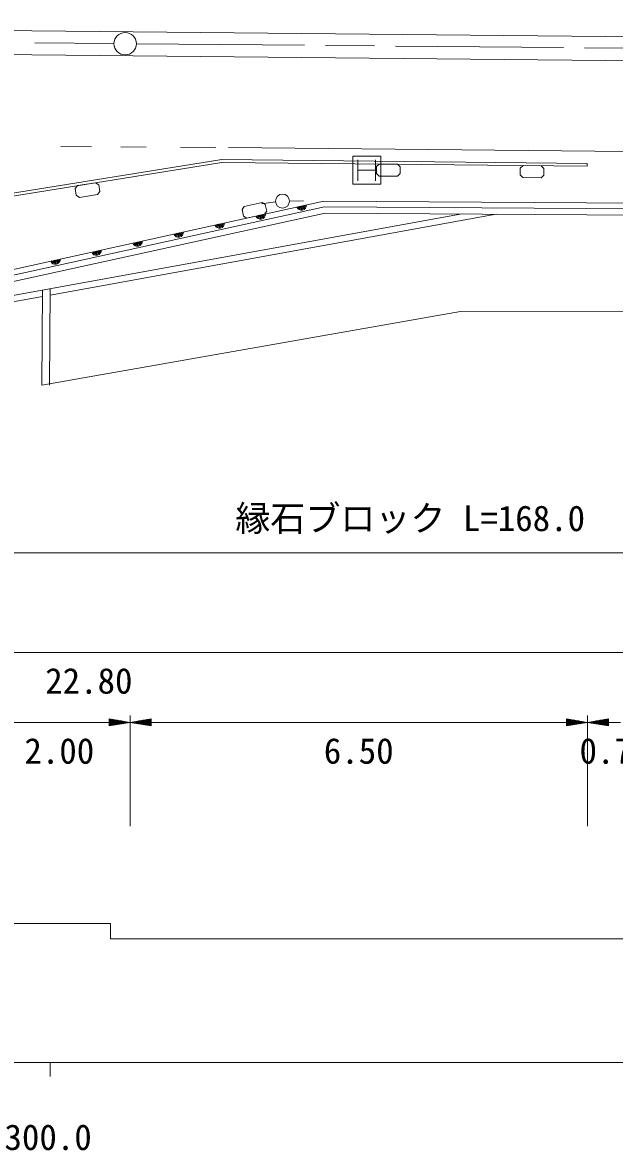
# Model space of a CAD drawing. Units: millimetres, scale not verified. Extents: x 40000 to 680000, y 20000 to 380000.
# Drawn here: x 366018 to 408290, y 198715 to 279231 of the extents above; entities that cross this region are included whole.
import ezdxf
from ezdxf.enums import TextEntityAlignment as Align

# ---------------------------------------------------------------- set-up
doc = ezdxf.new("R2010")
doc.units = ezdxf.units.MM
doc.header["$LTSCALE"] = 1000
doc.linetypes.add('CHAIN', pattern=[18.5, 12, -1.5, 3.5, -1.5])
for name, color, linetype, lineweight in [('M-BGD', 7, 'Continuous', 13), ('M-BMK', 2, 'CHAIN', 13), ('M-BMK-SRVR', 3, 'Continuous', 13), ('M-STR-HTXT', 7, 'Continuous', 13), ('M-STR-STRC', 7, 'Continuous', 13), ('M-STR-STRD', 7, 'Continuous', 13), ('M-TTL-BAND', 7, 'Continuous', 13)]:
    doc.layers.add(name, color=color, linetype=linetype, lineweight=lineweight)
doc.styles.add('ＭＳ ゴシック', font='')
doc.styles.get('ＭＳ ゴシック').set_extended_font_data('MS Gothic')

msp = doc.modelspace()

# ---------------------------------------------------------------- linework, layer by layer
at = {"layer": 'M-BGD'}
for p, q in [((368752, 270380), (370953, 270366)), ((373034, 270352), (374858, 270341)), ((377289, 270325), (379823, 270309)), ((391293, 268946), (391287, 268463)), ((391494, 269129), (391293, 268946)), ((391494, 269129), (392796, 269115)), ((392796, 269115), (392994, 268928)), ((392994, 268928), (392989, 268445)), ((401759, 269020), (401557, 268837)), ((401759, 269020), (403060, 269006)), ((403060, 269006), (403258, 268819)), ((391485, 268275), (391287, 268463)), ((391485, 268275), (392787, 268261)), ((392787, 268261), (392989, 268445)), ((401557, 268837), (401552, 268354)), ((401750, 268166), (401552, 268354)), ((401750, 268166), (403051, 268152)), ((403051, 268152), (403253, 268336)), ((403258, 268819), (403253, 268336)), ((369943, 267592), (369775, 267377)), ((369775, 267377), (369852, 266900)), ((369943, 267592), (371229, 267798)), ((371229, 267798), (371456, 267646)), ((371456, 267646), (371532, 267170)), ((370079, 266748), (369852, 266900)), ((370079, 266748), (371364, 266955)), ((371364, 266955), (371532, 267170)), ((360927, 260641), (387531, 266482)), ((360967, 260240), (387574, 266082)), ((381849, 266109), (381694, 265885)), ((381797, 265413), (381694, 265885)), ((383121, 266388), (381849, 266109)), ((384086, 266422), (383095, 266292)), ((383121, 266388), (383356, 266250)), ((383304, 265554), (383459, 265778)), ((383459, 265778), (383356, 266250)), ((385082, 266490), (386082, 266498)), ((387531, 266482), (426498, 266225)), ((387574, 266082), (426496, 265825)), ((397416, 265567), (360958, 258952)), ((361012, 259789), (387621, 265631)), ((399849, 265551), (367986, 259770)), ((382032, 265275), (381797, 265413)), ((383304, 265554), (382032, 265275)), ((387621, 265631), (426493, 265376)), ((367449, 260129), (367406, 253356)), ((367989, 260227), (367946, 253353)), ((367446, 259672), (360986, 258499))]:
    msp.add_line(p, q, dxfattribs=at)
for points in [[(380715, 270304), (483015, 269284), (572917, 268833)], [(367406, 253356), (397296, 258611), (428012, 258570)], [(309817, 207038), (311886, 213807), (325824, 213807), (325824, 214930), (327036, 214930), (327036, 213822), (364975, 213822), (364975, 214915), (372291, 214915), (372291, 213822), (410127, 213822), (410127, 214900), (411176, 214900), (411176, 213836), (428203, 213836), (428203, 209417)]]:
    msp.add_lwpolyline(points, dxfattribs=at)
msp.add_circle((384582, 266486), 500, dxfattribs=at)
for centre, radius, start, end in [((385938, 266188), 354, 201.18017, 3.58535), ((385938, 266188), 283, 203.40421, 1.36131), ((385938, 266188), 212, 207.15054, 357.61499), ((385938, 266188), 142, 214.86227, 349.90326), ((385938, 266188), 100, 225.17993, 339.58559), ((385938, 266188), 100, 225.17993, 339.58559), ((380078, 264901), 354, 201.18017, 3.58535), ((380078, 264901), 283, 203.40421, 1.36131), ((383008, 265544), 354, 201.18017, 3.58535), ((383008, 265544), 283, 203.40421, 1.36131), ((383008, 265544), 212, 207.15054, 357.61499), ((383008, 265544), 142, 214.86227, 349.90326), ((383008, 265544), 100, 225.17993, 339.58559), ((383008, 265544), 100, 225.17993, 339.58559), ((377148, 264258), 354, 201.18017, 3.58535), ((377148, 264258), 283, 203.40421, 1.36131), ((377148, 264258), 212, 207.15054, 357.61499), ((377148, 264258), 142, 214.86227, 349.90326), ((377148, 264258), 100, 225.17993, 339.58559), ((377148, 264258), 100, 225.17993, 339.58559), ((380078, 264901), 212, 207.15054, 357.61499), ((380078, 264901), 142, 214.86227, 349.90326), ((380078, 264901), 100, 225.17993, 339.58559), ((380078, 264901), 100, 225.17993, 339.58559), ((374217, 263614), 354, 201.18017, 3.58535), ((374217, 263614), 283, 203.40421, 1.36131), ((374217, 263614), 212, 207.15054, 357.61499), ((374217, 263614), 142, 214.86227, 349.90326), ((374217, 263614), 100, 225.17993, 339.58559), ((374217, 263614), 100, 225.17993, 339.58559), ((371287, 262971), 354, 201.18017, 3.58535), ((371287, 262971), 283, 203.40421, 1.36131), ((371287, 262971), 212, 207.15054, 357.61499), ((371287, 262971), 142, 214.86227, 349.90326), ((371287, 262971), 100, 225.17993, 339.58559), ((371287, 262971), 100, 225.17993, 339.58559), ((368357, 262328), 354, 201.18017, 3.58535), ((368357, 262328), 283, 203.40421, 1.36131), ((368357, 262328), 212, 207.15054, 357.61499), ((368357, 262328), 142, 214.86227, 349.90326), ((368357, 262328), 100, 225.17993, 339.58559), ((368357, 262328), 100, 225.17993, 339.58559)]:
    msp.add_arc(centre, radius, start, end, dxfattribs=at)
at = {"layer": 'M-BMK'}
for p, q in [((274397, 278627), (372545, 277731)), ((374145, 277716), (472371, 276858))]:
    msp.add_line(p, q, dxfattribs=at)
at = {"layer": 'M-BMK-SRVR'}
msp.add_circle((373345, 277723), 800, dxfattribs=at)
at = {"layer": 'M-STR-HTXT'}
for p, q in [((308391, 241376), (476286, 241376)), ((363589, 234272), (373700, 234272)), ((373700, 234272), (406357, 234272)), ((406357, 234272), (410223, 234272)), ((373700, 229272), (372200, 229522)), ((372200, 229522), (372200, 229022)), ((372500, 229472), (372200, 229472)), ((373700, 221854), (373700, 229772)), ((373700, 229272), (375200, 229522)), ((374900, 229472), (375200, 229472)), ((375200, 229022), (375200, 229522)), ((406357, 229272), (404857, 229522)), ((404857, 229522), (404857, 229022)), ((405157, 229472), (404857, 229472)), ((406357, 221854), (406357, 229772)), ((406357, 229272), (407857, 229522)), ((407557, 229472), (407857, 229472)), ((407857, 229022), (407857, 229522)), ((365089, 229272), (372200, 229272)), ((372200, 229422), (372800, 229422)), ((373100, 229372), (372200, 229372)), ((372200, 229322), (373400, 229322)), ((373700, 229272), (372200, 229022)), ((373700, 229272), (372200, 229272)), ((372200, 229222), (373400, 229222)), ((373100, 229172), (372200, 229172)), ((372200, 229122), (372800, 229122)), ((372500, 229072), (372200, 229072)), ((373700, 229272), (375200, 229022)), ((373700, 229272), (375200, 229272)), ((375200, 229322), (374000, 229322)), ((375200, 229222), (374000, 229222)), ((374300, 229372), (375200, 229372)), ((374300, 229172), (375200, 229172)), ((375200, 229422), (374600, 229422)), ((375200, 229122), (374600, 229122)), ((374900, 229072), (375200, 229072)), ((375200, 229272), (404857, 229272)), ((404857, 229422), (405457, 229422)), ((405757, 229372), (404857, 229372)), ((404857, 229322), (406057, 229322)), ((406357, 229272), (404857, 229022)), ((406357, 229272), (404857, 229272)), ((404857, 229222), (406057, 229222)), ((405757, 229172), (404857, 229172)), ((404857, 229122), (405457, 229122)), ((405157, 229072), (404857, 229072)), ((406357, 229272), (407857, 229022)), ((406357, 229272), (407857, 229272)), ((407857, 229322), (406657, 229322)), ((407857, 229222), (406657, 229222)), ((406957, 229372), (407857, 229372)), ((406957, 229172), (407857, 229172)), ((407857, 229422), (407257, 229422)), ((407857, 229122), (407257, 229122)), ((407557, 229072), (407857, 229072)), ((407857, 229272), (408723, 229272))]:
    msp.add_line(p, q, dxfattribs=at)
at = {"layer": 'M-STR-STRC'}
for p, q in [((389595, 267684), (389595, 269684)), ((389595, 269684), (391595, 269684)), ((389970, 269434), (389970, 267934)), ((391220, 269434), (391220, 267934)), ((391595, 269684), (391595, 267684)), ((389970, 268684), (391220, 268684)), ((391595, 267684), (389595, 267684))]:
    msp.add_line(p, q, dxfattribs=at)
at = {"layer": 'M-STR-STRD'}
for p, q in [((305993, 279231), (462521, 277711)), ((305976, 277512), (462504, 275992)), ((359368, 266096), (380243, 269449)), ((359384, 265896), (380258, 269248)), ((380243, 269449), (406347, 269172)), ((380258, 269248), (406344, 268972)), ((406347, 269172), (406344, 268972))]:
    msp.add_line(p, q, dxfattribs=at)
at = {"layer": 'M-TTL-BAND'}
for p, q in [((40000, 205000), (579000, 205000)), ((368000, 205000), (368000, 204000))]:
    msp.add_line(p, q, dxfattribs=at)

# ---------------------------------------------------------------- texts
at = {"layer": 'M-STR-HTXT', "style": 'ＭＳ ゴシック'}
for s, p in [('縁石ブロック L=168.0', (393703, 242376)), ('22.80', (370753, 230772)), ('2.00', (368644, 225772)), ('6.50', (390028, 225772)), ('0.75', (408290, 225772))]:
    msp.add_text(s, height=1833, dxfattribs=at).set_placement(p, align=Align.BOTTOM_CENTER)
at = {"layer": 'M-TTL-BAND', "style": 'ＭＳ ゴシック'}
msp.add_text('300.0', height=1833, dxfattribs=at).set_placement((367844, 198195), align=Align.BOTTOM_CENTER)

doc.saveas('drawing.dxf')
